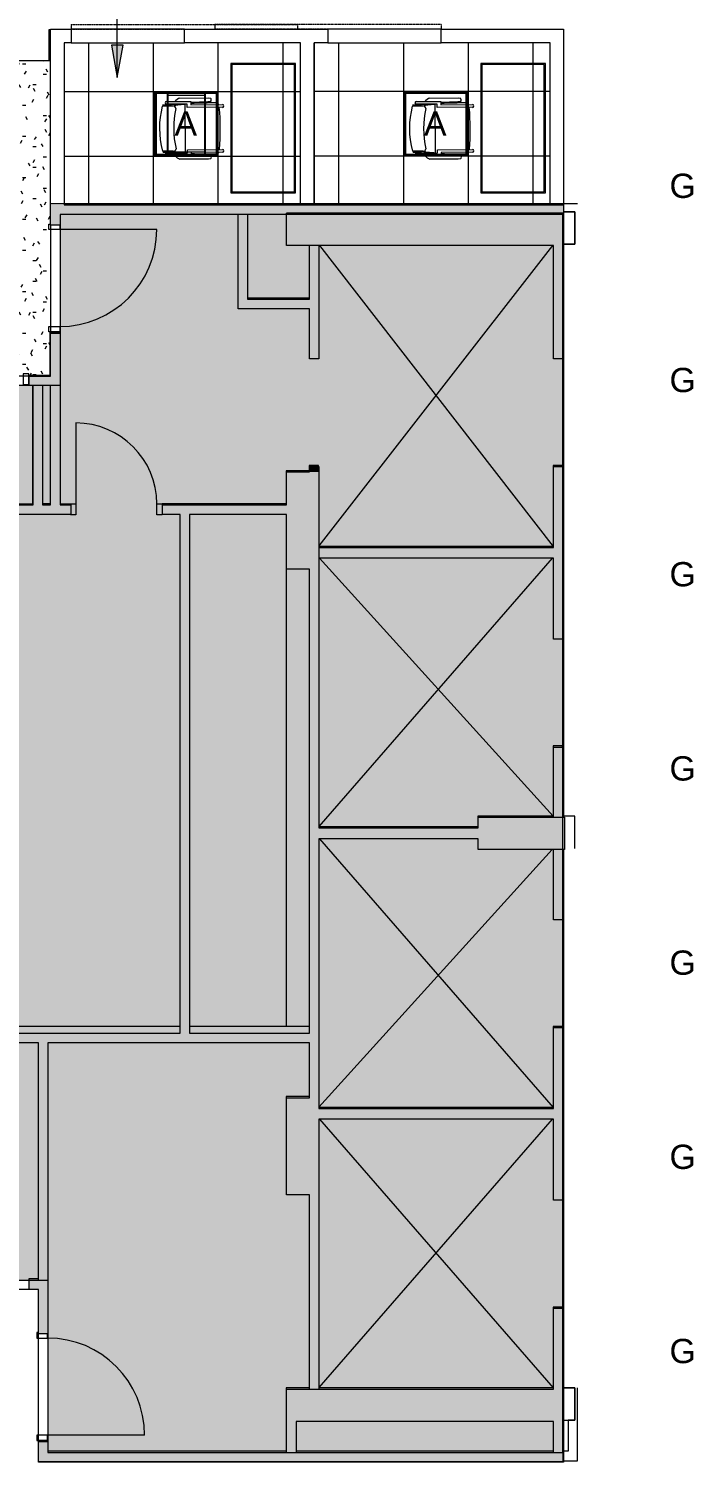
# Model space of a CAD drawing. Header units: inches. Extents: x -1206 to 1060, y -822 to 854.
# Drawn here: x -781 to -535, y -192 to 339 of the extents above; entities that cross this region are included whole.
import ezdxf

# ---------------------------------------------------------------- set-up
doc = ezdxf.new("R2010")
doc.units = ezdxf.units.IN
doc.header["$MEASUREMENT"] = 0
doc.linetypes.add('X1$0$Dash 1_16_', pattern=[0.125, 0.0625, -0.0625])
for name, color, linetype, lineweight in [('X1$0$18_0109_REV_dwg _7_', 8, 'Continuous', 9), ('X1$0$A-CLNG', 13, 'Continuous', 13), ('X1$0$A-CLNG-PATT', 13, 'Continuous', 13), ('X1$0$A-DETL', 90, 'Continuous', 9), ('X1$0$A-DETL-GENF', 92, 'Continuous', 9), ('X1$0$A-DOOR', 31, 'Continuous', 13), ('X1$0$A-WALL', 113, 'Continuous', 13), ('X1$0$A-WALL-PATT', 111, 'Continuous', 13), ('X1$0$ArchiCAD Doors_Pen_No__4', 7, 'Continuous', 9), ('X1$0$BB Core_Pen_No__100', 250, 'Continuous', 20), ('X1$0$BB Shell_Pen_No__100', 250, 'Continuous', 20), ('X1$0$E-LITE-EQPM', 33, 'Continuous', 9), ('X1$0$E-LITE-EQPM-IDEN', 33, 'Continuous', 9), ('X1$0$G-ANNO-DIMS', 111, 'Continuous', 9), ('X1$0$I-FURN', 30, 'Continuous', 9), ('X1$0$I-WALL', 2, 'Continuous', 13)]:
    doc.layers.add(name, color=color, linetype=linetype, lineweight=lineweight)
doc.styles.add('X1$0$Arial', font='arial.ttf', dxfattribs={"height": 9})

# ---------------------------------------------------------------- blocks, each defined once
blk = doc.blocks.new('X1$0$Table-Multi_Use-Teknion-PRBF-R2014 - TABLE 4_-5473239-FIRST FLOOR RCP')
at = {"layer": 'X1$0$I-FURN'}
for p, q in [((24, 12), (-24, 12)), ((-24, 12), (-24, -12)), ((-23.6, 11.6), (-23.6, -11.6)), ((23.6, 11.6), (-23.6, 11.6)), ((23.6, -11.6), (23.6, 11.6)), ((24, -12), (24, 12)), ((-24, -12), (24, -12)), ((-23.6, -11.6), (23.6, -11.6))]:
    blk.add_line(p, q, dxfattribs=at)
blk = doc.blocks.new('X1$0$F-Haworth_Chair_X99-Seminar - X99 Seminar Chair with Glides-5034159-FIRST FLOOR RCP')
at = {"layer": 'X1$0$I-FURN'}
for p, q in [((-8.82, -0.89), (-8.82, 10.78)), ((-7.83, 10.78), (-7.83, -2.27)), ((7.83, -2.27), (7.83, 10.78)), ((8.82, 10.78), (8.82, -0.89)), ((-11.32, 5.48), (-11.3, 6.32)), ((-11.32, -5.06), (-11.32, 5.48)), ((-9.92, 6.36), (-9.92, 5.36)), ((-9.92, 5.36), (-9.71, -0.89)), ((9.71, -0.89), (9.92, 5.36)), ((9.92, 5.36), (9.92, 6.36)), ((11.3, 6.32), (11.32, 5.48)), ((11.32, 5.48), (11.32, -5.06)), ((-10.07, -0.89), (-8.82, -0.89)), ((-10.07, -2.27), (-10.07, -0.89)), ((-10.04, -2.27), (-10.07, -2.27)), ((-10.04, -10.02), (-10.04, -2.27)), ((-9.04, -2.27), (-9.04, -10.02)), ((-7.83, -2.27), (-9.04, -2.27)), ((-9.04, -3.12), (9.04, -3.12)), ((-8.68, -6.87), (-9.04, -3.43)), ((9.04, -2.27), (7.83, -2.27)), ((9.04, -3.43), (8.68, -6.87)), ((8.82, -0.89), (10.07, -0.89)), ((9.04, -10.02), (9.04, -2.27)), ((10.04, -2.27), (10.04, -10.02)), ((10.07, -2.27), (10.04, -2.27)), ((10.07, -0.89), (10.07, -2.27)), ((-9.04, -5.99), (-8.75, -6.22)), ((-8.61, -6.81), (-8.23, -6.95)), ((-8.42, -7.57), (-8.34, -11.37)), ((-8.34, -11.52), (-8.42, -7.57)), ((8.23, -6.95), (8.61, -6.81)), ((8.34, -11.37), (8.42, -7.57)), ((8.42, -7.57), (8.34, -11.52)), ((8.75, -6.22), (9.04, -5.99))]:
    blk.add_line(p, q, dxfattribs=at)
for centre, radius, start, end in [((-8.32, 10.78), 0.495, 0, 180), ((8.32, 10.78), 0.495, 0, 180), ((-10.58, 5.68), 0.956, 45.8901, 138.1099), ((-8.21, 8.28), 1.31, 117.6473, 159.9567), ((144.06, 7.32), 153.52, 179.4749, 183.0681), ((0, -75.01), 84.96, 84.7119, 95.2881), ((8.21, 8.28), 1.31, 20.0433, 62.3527), ((-144.06, 7.32), 153.52, 356.9319, 0.5251), ((10.58, 5.68), 0.956, 41.8901, 134.1099), ((-7.87, -3.92), 3.63, 198.1789, 233.1331), ((144.06, 7.32), 153.52, 184.0894, 184.5213), ((-8.24, -4.59), 0.763, 194.2338, 212.3684), ((8.24, -4.59), 0.763, 327.6316, 345.7662), ((-144.06, 7.32), 153.52, 355.4787, 355.9106), ((7.87, -3.92), 3.63, 306.8669, 341.8211), ((-9.54, -10.02), 0.498, 180, 0), ((-4.71, 1.15), 9.61, 243.1231, 243.9964), ((-5.2, -7.86), 3.74, 170.0936, 184.0143), ((-36.06, -10.03), 27.2, 357.4882, 4.0143), ((-8.28, -7.33), 0.613, 122.5427, 170.0936), ((-7.37, -7.55), 1.05, 95.9554, 181.1786), ((-7.37, -7.55), 1.05, 145.2002, 181.1786), ((0, 26.49), 33.83, 257.2285, 282.7715), ((7.37, -7.55), 1.05, 358.8214, 84.0446), ((7.37, -7.55), 1.05, 358.8214, 34.7998), ((8.28, -7.33), 0.613, 9.9064, 57.4573), ((36.06, -10.03), 27.2, 175.9857, 182.5118), ((5.2, -7.86), 3.74, 355.9857, 9.9064), ((4.71, 1.15), 9.61, 296.0036, 296.8769), ((9.54, -10.02), 0.498, 180, 0), ((0, 20.73), 33.17, 254.4478, 255.4234), ((0, 20.29), 32.89, 255.304, 284.6925), ((0, 20.73), 33.17, 284.5766, 285.5522)]:
    blk.add_arc(centre, radius, start, end, dxfattribs=at)
blk = doc.blocks.new('X1$0$18_0109_REV_dwg _7_-5631515-FIRST FLOOR RCP')
at = {"layer": 'X1$0$ArchiCAD Doors_Pen_No__4', "color": 253}
for p, q in [((-7139.56, 3189.57), (-7139.69, 3189.57)), ((-7100.19, 3187.57), (-7136.19, 3187.57)), ((-7136.19, 3149.57), (-7139.69, 3149.57)), ((-7147.69, 3130.07), (-7147.69, 3133.57)), ((-7130.19, 3115.82), (-7130.19, 3085.82)), ((-7098.19, 3085.82), (-7098.19, 3082.32)), ((-7144.06, 2778.57), (-7144.69, 2778.57)), ((-7144.06, 2778.57), (-7144.19, 2778.57)), ((-7104.69, 2740.57), (-7140.69, 2740.57))]:
    blk.add_line(p, q, dxfattribs=at)
at = {"layer": 'X1$0$ArchiCAD Doors_Pen_No__4', "color": 253, "flags": 128}
for points in [[(-7136.19, 3189.16), (-7136.19, 3187.57), (-7140.19, 3187.57), (-7140.19, 3189.57), (-7139.56, 3189.57)], [(-7132.19, 3085.82), (-7130.19, 3085.82), (-7130.19, 3081.82), (-7132.19, 3081.82), (-7132.19, 3081.92)], [(-7144.69, 2778.57), (-7144.69, 2776.57), (-7140.69, 2776.57), (-7140.69, 2778.16)], [(-7140.69, 2738.57), (-7140.69, 2740.57), (-7144.69, 2740.57), (-7144.69, 2738.57), (-7140.69, 2738.57), (-7144.19, 2738.57)]]:
    blk.add_lwpolyline(points, dxfattribs=at)
for points in [[(-7140.19, 3149.57), (-7140.19, 3151.57), (-7136.19, 3151.57), (-7136.19, 3149.57)], [(-7147.69, 3134.07), (-7149.69, 3134.07), (-7149.69, 3130.07), (-7147.69, 3130.07)], [(-7132.19, 3085.41), (-7132.19, 3085.82)], [(-7098.19, 3081.82), (-7100.19, 3081.82), (-7100.19, 3085.82), (-7098.19, 3085.82)]]:
    blk.add_lwpolyline(points, close=True, dxfattribs=at)
at = {"layer": 'X1$0$ArchiCAD Doors_Pen_No__4', "color": 253}
for centre, radius, start, end in [((-7136.19, 3187.57), 36, 270, 0), ((-7130.19, 3085.82), 30, 0, 90), ((-7140.69, 2740.57), 36, 0, 90)]:
    blk.add_arc(centre, radius, start, end, dxfattribs=at)
at = {"layer": 'X1$0$BB Core_Pen_No__100', "color": 9}
for p, q in [((-6953.51, 3181.66), (-7040.06, 3070.23)), ((-7039.87, 3181.66), (-6953.19, 3070.07)), ((-7052.19, 3066.07), (-7052.19, 2892.07)), ((-6953.54, 3065.66), (-7040.06, 2966.22)), ((-7039.82, 3065.66), (-6953.19, 2970.07)), ((-7039.84, 2961.66), (-6953.19, 2862.07)), ((-6953.56, 2957.66), (-7040.06, 2862.21)), ((-6953.54, 2857.66), (-7040.06, 2758.22)), ((-7039.84, 2857.66), (-6953.19, 2758.07))]:
    blk.add_line(p, q, dxfattribs=at)
at = {"layer": 'X1$0$BB Shell_Pen_No__100', "color": 9}
for p, q in [((-7043.69, 3181.66), (-7043.69, 3162.07)), ((-7043.69, 3162.07), (-7066.56, 3162.07)), ((-6953.06, 3070.07), (-7040.06, 3070.07)), ((-6981.19, 2966.07), (-7040.06, 2966.07)), ((-6981.19, 2965.66), (-6981.19, 2966.07)), ((-7144.19, 2886.07), (-7144.19, 2798.48)), ((-7043.56, 2866.07), (-7052.19, 2866.07)), ((-6953.06, 2862.07), (-7040.06, 2862.07)), ((-6953.06, 2734.57), (-7048.56, 2734.57))]:
    blk.add_line(p, q, dxfattribs=at)
at = {"layer": 'X1$0$BB Shell_Pen_No__100', "color": 9, "flags": 128}
for points in [[(-6944.19, 3197.07), (-7052.19, 3197.07), (-7139.69, 3197.07), (-7139.69, 3189.57), (-7139.56, 3189.57)], [(-7070.19, 3193.17), (-7070.19, 3158.57), (-7070.06, 3158.57)], [(-7052.19, 3193.16), (-7052.19, 3182.07), (-7052.06, 3182.07)], [(-6953.19, 3181.66), (-6953.19, 3140.07), (-6953.06, 3140.07)], [(-7043.69, 3158.16), (-7043.69, 3140.07), (-7043.56, 3140.07)], [(-7147.56, 3130.07), (-7147.69, 3130.07), (-7147.69, 3133.57), (-7139.69, 3133.57), (-7139.69, 3149.57), (-7136.19, 3149.57), (-7136.19, 3149.16)], [(-7195.56, 3085.82), (-7146.19, 3085.82), (-7146.19, 3129.66)], [(-7139.69, 3129.66), (-7139.69, 3085.82), (-7142.56, 3085.82)], [(-7040.19, 3099.66), (-7040.19, 3100.07), (-7043.69, 3100.07), (-7043.69, 3098.07), (-7043.56, 3098.07)], [(-6949.69, 3099.66), (-6949.69, 3100.07), (-6953.19, 3100.07), (-6953.19, 3070.07), (-6953.06, 3070.07)], [(-7043.56, 3098.07), (-7052.19, 3098.07), (-7052.19, 3085.82), (-7098.19, 3085.82), (-7098.19, 3082.32), (-7098.06, 3082.32)], [(-7136.06, 3085.82), (-7132.19, 3085.82), (-7132.19, 3085.41)], [(-7091.69, 3081.91), (-7091.69, 2892.07), (-7259.06, 2892.07)], [(-7052.19, 3081.91), (-7052.19, 3062.07), (-7052.06, 3062.07)], [(-7043.69, 3061.66), (-7043.69, 2892.07), (-7088.06, 2892.07)], [(-6953.19, 3065.66), (-6953.19, 3036.07), (-6953.06, 3036.07)], [(-6949.69, 2995.66), (-6949.69, 2996.07), (-6953.19, 2996.07), (-6953.19, 2970.07), (-6953.06, 2970.07)], [(-6953.06, 2970.07), (-6981.19, 2970.07), (-6981.19, 2965.66)], [(-6945.19, 2958.07), (-6945.19, 2970.07), (-6949.56, 2970.07)], [(-6981.19, 2961.66), (-6981.19, 2958.07), (-6981.06, 2958.07)], [(-6953.19, 2957.66), (-6953.19, 2932.07), (-6953.06, 2932.07)], [(-6949.69, 2891.66), (-6949.69, 2892.07), (-6953.19, 2892.07), (-6953.19, 2862.07), (-6953.06, 2862.07)], [(-7043.69, 2886.07), (-7043.69, 2866.07), (-7043.56, 2866.07)], [(-7052.19, 2866.07), (-7052.19, 2830.07), (-7052.06, 2830.07)], [(-6953.19, 2857.66), (-6953.19, 2828.07), (-6953.06, 2828.07)], [(-7043.69, 2829.66), (-7043.69, 2758.07), (-7052.19, 2758.07), (-7052.19, 2746.07), (-7052.06, 2746.07)], [(-7144.06, 2798.48), (-7147.69, 2798.48), (-7147.69, 2794.98), (-7147.56, 2794.98)], [(-7144.19, 2794.57), (-7144.19, 2778.57), (-7144.06, 2778.57)], [(-6949.69, 2787.66), (-6949.69, 2788.07), (-6953.19, 2788.07), (-6953.19, 2758.07), (-7040.06, 2758.07)], [(-6949.56, 2746.07), (-6945.19, 2746.07), (-6945.19, 2758.07), (-6945.19, 2746.07)], [(-6949.56, 2731.07), (-6944.19, 2731.07), (-6944.19, 2746.07), (-6944.19, 2758.07)], [(-7052.06, 2746.07), (-7052.19, 2746.07), (-7052.19, 2734.57), (-7140.56, 2734.57)], [(-6945.19, 2746.07), (-6947.69, 2746.07), (-6947.69, 2734.57), (-6949.56, 2734.57)], [(-7140.69, 2738.16), (-7140.69, 2738.57), (-7144.19, 2738.57), (-7144.19, 2731.07), (-7144.06, 2731.07)]]:
    blk.add_lwpolyline(points, dxfattribs=at)
for points in [[(-6949.37, 3194.07), (-6947.69, 3194.07), (-6945.19, 3194.07), (-6945.19, 3182.07), (-6945.19, 3194.07)], [(-6949.56, 3182.07), (-6945.19, 3182.07)], [(-6949.56, 2758.07), (-6945.19, 2758.07)]]:
    blk.add_lwpolyline(points, close=True, dxfattribs=at)
blk = doc.blocks.new('X1$0$Barn Door - Glass Door - Int-GL1-GLSS-36_ x 84_ D6-5625844-FIRST FLOOR RCP')
at = {"layer": 'X1$0$A-DETL-GENF'}
for p, q in [((17.91, 11.5), (17.91, 12)), ((17.91, 12), (23.91, 12)), ((17.91, 11.5), (23.91, 11.5)), ((24.62, 11.75), (23.91, 12.46)), ((23.91, 12.46), (23.91, 12)), ((24.62, 11.75), (23.91, 11.04)), ((23.91, 11.04), (23.91, 11.5))]:
    blk.add_line(p, q, dxfattribs=at)
at = {"layer": 'X1$0$A-DOOR', "linetype": 'X1$0$Dash 1_16_', "lineweight": 9}
for p, q in [((-21, 4.25), (63, 4.25)), ((-21, 4.25), (-21, 2.5)), ((-21, 2.5), (63, 2.5)), ((63, 4.25), (63, 2.5))]:
    blk.add_line(p, q, dxfattribs=at)
blk = doc.blocks.new('X1$0$Barn Door - Glass Door - Int-GL1-GLSS-36_ x 84_ D6-5625885-FIRST FLOOR RCP')
at = {"layer": 'X1$0$A-DETL-GENF'}
for p, q in [((17.91, -11.5), (17.91, -12)), ((17.91, -11.5), (23.91, -11.5)), ((17.91, -12), (23.91, -12)), ((24.62, -11.75), (23.91, -11.04)), ((23.91, -11.04), (23.91, -11.5)), ((24.62, -11.75), (23.91, -12.46)), ((23.91, -12.46), (23.91, -12))]:
    blk.add_line(p, q, dxfattribs=at)
at = {"layer": 'X1$0$A-DOOR', "linetype": 'X1$0$Dash 1_16_', "lineweight": 9}
for p, q in [((-21, -2.5), (63, -2.5)), ((-21, -4.25), (-21, -2.5)), ((-21, -4.25), (63, -4.25)), ((63, -4.25), (63, -2.5))]:
    blk.add_line(p, q, dxfattribs=at)
blk = doc.blocks.new('X1$0$L-Recessed-Axis-Duo - 2 x 2-V14-FIRST FLOOR RCP')
at = {"layer": 'X1$0$E-LITE-EQPM'}
for p, q in [((-11.7, 11.7), (-11.7, -11.7)), ((11.7, 11.7), (-11.7, 11.7)), ((-11.37, 11.26), (-11.37, 11.27)), ((-11.37, 11.14), (-11.37, 11.26)), ((11.38, 11.14), (-11.37, 11.14)), ((-11.32, 11.32), (-11.32, -11.32)), ((11.32, 11.32), (-11.32, 11.32)), ((11.32, -11.32), (11.32, 11.32)), ((11.38, 11.27), (11.38, 11.26)), ((11.38, 11.26), (11.38, 11.14)), ((11.7, -11.7), (11.7, 11.7)), ((11.32, 7.03), (-11.32, 7.03)), ((11.32, 7.02), (-11.32, 7.02)), ((-11.32, 6.85), (11.32, 6.85)), ((-10.57, 6.86), (-10.57, -6.86)), ((10.57, -6.86), (10.57, 6.86)), ((11.32, -6.85), (-11.32, -6.85)), ((11.32, -7.02), (-11.32, -7.02)), ((11.32, -7.03), (-11.32, -7.03)), ((-11.7, -11.7), (11.7, -11.7)), ((-11.37, -11.26), (-11.37, -11.14)), ((11.38, -11.14), (-11.37, -11.14)), ((-11.37, -11.27), (-11.37, -11.26)), ((-11.32, -11.32), (11.32, -11.32)), ((11.38, -11.14), (11.38, -11.26)), ((11.38, -11.26), (11.38, -11.27))]:
    blk.add_line(p, q, dxfattribs=at)
for points, knots in [([(-11.64, 11.64), (-11.65, 11.65), (-11.65, 11.65), (-11.66, 11.66), (-11.67, 11.67), (-11.68, 11.68), (-11.68, 11.68), (-11.69, 11.69), (-11.69, 11.69), (-11.7, 11.7), (-11.7, 11.7), (-11.7, 11.7), (-11.7, 11.7)], [-1, -1, -1, -1, -0.833333, -0.75, -0.666667, -0.583333, -0.5, -0.416667, -0.333333, -0.25, -0.166667, 0, 0, 0, 0]), ([(11.7, 11.7), (11.7, 11.7), (11.7, 11.7), (11.7, 11.7), (11.69, 11.69), (11.69, 11.69), (11.68, 11.68), (11.68, 11.68), (11.67, 11.67), (11.66, 11.66), (11.65, 11.65), (11.65, 11.65), (11.64, 11.64)], [0, 0, 0, 0, 0.166667, 0.25, 0.333333, 0.416667, 0.5, 0.583333, 0.666667, 0.75, 0.833333, 1, 1, 1, 1]), ([(-11.7, -11.7), (-11.7, -11.7), (-11.7, -11.7), (-11.7, -11.7), (-11.69, -11.69), (-11.69, -11.69), (-11.68, -11.68), (-11.68, -11.68), (-11.67, -11.67), (-11.66, -11.66), (-11.65, -11.65), (-11.65, -11.65), (-11.64, -11.64)], [0, 0, 0, 0, 0.166667, 0.25, 0.333333, 0.416667, 0.5, 0.583333, 0.666667, 0.75, 0.833333, 1, 1, 1, 1]), ([(11.7, -11.7), (11.7, -11.7), (11.7, -11.7), (11.7, -11.7), (11.69, -11.69), (11.69, -11.69), (11.68, -11.68), (11.68, -11.68), (11.67, -11.67), (11.66, -11.66), (11.65, -11.65), (11.65, -11.65), (11.64, -11.64)], [0, 0, 0, 0, 0.166667, 0.25, 0.333333, 0.416667, 0.5, 0.583333, 0.666667, 0.75, 0.833333, 1, 1, 1, 1])]:
    blk.add_open_spline(points, degree=3, knots=knots, dxfattribs=at)
blk = doc.blocks.new('X1$0$L-Recessed-Axis-Duo - 2 x 2-V29-FIRST FLOOR RCP')
at = {"layer": 'X1$0$E-LITE-EQPM'}
for p, q in [((-11.7, 11.7), (-11.7, -11.7)), ((11.7, 11.7), (-11.7, 11.7)), ((-11.37, 11.26), (-11.37, 11.27)), ((-11.37, 11.14), (-11.37, 11.26)), ((11.38, 11.14), (-11.37, 11.14)), ((-11.32, 11.32), (-11.32, -11.32)), ((11.32, 11.32), (-11.32, 11.32)), ((11.32, -11.32), (11.32, 11.32)), ((11.38, 11.27), (11.38, 11.26)), ((11.38, 11.26), (11.38, 11.14)), ((11.7, -11.7), (11.7, 11.7)), ((-11.7, -11.7), (11.7, -11.7)), ((-11.37, -11.26), (-11.37, -11.14)), ((11.38, -11.14), (-11.37, -11.14)), ((-11.37, -11.27), (-11.37, -11.26)), ((-11.32, -11.32), (11.32, -11.32)), ((11.38, -11.14), (11.38, -11.26)), ((11.38, -11.26), (11.38, -11.27))]:
    blk.add_line(p, q, dxfattribs=at)
for points in [[(-11.64, 11.64), (-11.65, 11.65), (-11.65, 11.65), (-11.66, 11.66)], [(11.66, 11.66), (11.65, 11.65), (11.65, 11.65), (11.64, 11.64)], [(-11.66, -11.66), (-11.65, -11.65), (-11.65, -11.65), (-11.64, -11.64)], [(11.66, -11.66), (11.65, -11.65), (11.65, -11.65), (11.64, -11.64)]]:
    blk.add_open_spline(points, degree=3, dxfattribs=at)
blk = doc.blocks.new('X1')
at = {"layer": 'X1$0$A-CLNG-PATT'}
h = blk.add_hatch(dxfattribs=at)
h.set_pattern_fill('FP1_34', color=256, style=0, pattern_type=2)
h.set_pattern_definition([(0, (-710.76, 292.13), (0, -24), []), (270, (-710.76, 292.13), (-24, -1e-15), [])])
h.paths.add_polyline_path([(-699.93, 274.06), (-680.24, 274.06), (-680.24, 334.2), (-767.93, 334.2), (-767.93, 274.06), (-703.43, 274.06)], flags=0)
h.paths.add_polyline_path([(-732.59, 292.43), (-734.34, 292.43), (-734.34, 315.83), (-710.93, 315.83), (-710.93, 292.43), (-727.27, 292.43)], flags=0)
h = blk.add_hatch(dxfattribs=at)
h.set_pattern_fill('FP1_36', color=256, style=0, pattern_type=2)
h.set_pattern_definition([(0, (-618.022, 292.27), (0, -24), []), (270, (-618.022, 292.27), (-24, -1e-15), [])])
h.paths.add_polyline_path([(-587.51, 274.2), (-587.51, 274.2), (-587.74, 274.2), (-587.74, 334.2), (-675.2, 334.2), (-675.2, 274.2), (-587.74, 274.2)], flags=0)
h = blk.add_hatch(dxfattribs=at)
h.set_pattern_fill('FP1_37', color=256, style=0, pattern_type=2)
h.set_pattern_definition([(0, (0, 0), (15.36, 3.84), [1.267, -10.253, 1.267, -10.253, -61.44]), (0, (0, 0), (15.36, 3.84), [-23.04, 1.267, -21.773, 1.267, -10.253, -26.88]), (0, (0, 0), (15.36, 3.84), [-57.6, 1.267, -6.413, 1.267, -17.933]), (120, (5.76, 1.92), (-11.005538, 11.38215), [1.267, -10.253, 1.267, -10.253, -61.44]), (120, (5.76, 1.92), (-11.005538, 11.38215), [-23.04, 1.267, -21.773, 1.267, -10.253, -26.88]), (120, (5.76, 1.92), (-11.005538, 11.38215), [-57.6, 1.267, -6.413, 1.267, -17.933]), (240, (7.68, 9.6), (-4.354462, -15.22215), [1.267, -10.253, 1.267, -10.253, -61.44]), (240, (7.68, 9.6), (-4.354462, -15.22215), [-23.04, 1.267, -21.773, 1.267, -10.253, -26.88]), (240, (7.68, 9.6), (-4.354462, -15.22215), [-57.6, 1.267, -6.413, 1.267, -17.933])])
h.paths.add_polyline_path([(-892.43, 195.81), (-832.43, 195.81), (-832.43, 210.56), (-772.93, 210.56), (-772.93, 327.56), (-833.93, 327.53), (-833.93, 270.56), (-963.93, 270.56), (-963.93, 210.56), (-892.43, 210.56), (-892.43, 207.06)], flags=0)
h.paths.add_polyline_path([(-935.78, 223.28), (-928.85, 233.6), (-926.55, 231.3), (-932.01, 226.56)], flags=0)
at = {"layer": 'X1$0$A-DETL-GENF'}
h = blk.add_hatch(color=254, dxfattribs=at)
h.paths.add_polyline_path([(-589.17, -188.44), (-586.43, -188.44), (-586.43, -176.94), (-681.93, -176.94), (-681.93, -188.44), (-604.83, -188.44)], flags=0)
h.paths.add_polyline_path([(-685.43, -188.44), (-685.43, -164.94), (-676.93, -164.94), (-676.93, -92.94), (-685.43, -92.94), (-685.43, -56.94), (-676.93, -56.94), (-676.93, -36.53), (-773.93, -36.53), (-773.93, -188.44), (-690, -188.44)], flags=0)
h.paths.add_polyline_path([(-1030.69, -188.44), (-970.93, -188.44), (-970.93, -96.44), (-967.43, -96.44), (-967.43, -112.94), (-895.93, -112.94), (-895.93, -70.53), (-892.43, -70.53), (-892.43, -124.53), (-829.43, -124.53), (-829.43, -36.53), (-895.93, -36.53), (-895.93, 25.56), (-963.93, 25.56), (-963.93, -34.44), (-971.93, -34.44), (-971.93, 25.56), (-1067.93, 25.56), (-1067.93, -92.94), (-990.93, -92.94), (-990.93, -96.44), (-1138.93, -96.44), (-1138.93, -92.94), (-1071.43, -92.94), (-1071.43, 175.06), (-1157.93, 175.06), (-1157.93, -188.44), (-1073.28, -188.44)], flags=0)
h.paths.add_polyline_path([(-673.43, -164.94), (-586.43, -164.94), (-586.43, -134.94), (-582.93, -134.94), (-582.93, -94.94), (-586.43, -94.94), (-586.43, -64.94), (-673.43, -64.94), (-673.43, -147.46)], flags=0)
h.paths.add_polyline_path([(-777.43, -124.53), (-777.43, -124.53), (-777.43, -36.53), (-825.93, -36.53), (-825.93, -124.53), (-780.93, -124.53)], flags=0)
h.paths.add_polyline_path([(-967.43, -124.53), (-895.93, -124.53), (-895.93, -116.44), (-967.43, -116.44)], flags=0)
h.paths.add_polyline_path([(-673.43, -60.94), (-586.43, -60.94), (-586.43, -30.94), (-582.93, -30.94), (-582.93, 9.06), (-586.43, 9.06), (-586.43, 35.06), (-614.43, 35.06), (-614.43, 39.06), (-673.43, 39.06), (-673.43, -60.27)], flags=0)
h.paths.add_polyline_path([(-690, -33.03), (-676.93, -33.03), (-676.93, 139.06), (-685.43, 139.06), (-685.43, 159.31), (-721.43, 159.31), (-721.43, -33.03)], flags=0)
h.paths.add_polyline_path([(-789.81, -33.03), (-724.93, -33.03), (-724.93, 159.31), (-731.43, 159.31), (-731.43, 162.81), (-685.43, 162.81), (-685.43, 175.06), (-676.93, 175.06), (-676.93, 177.06), (-673.43, 177.06), (-673.43, 147.06), (-586.43, 147.06), (-586.43, 177.06), (-582.93, 177.06), (-582.93, 217.06), (-586.43, 217.06), (-586.43, 259.06), (-673.43, 259.06), (-673.43, 217.06), (-676.93, 217.06), (-676.93, 235.56), (-703.43, 235.56), (-703.43, 270.56), (-769.43, 270.56), (-769.43, 162.81), (-765.43, 162.81), (-765.43, 159.31), (-892.43, 159.31), (-892.43, -33.03), (-809.16, -33.03)], flags=0)
h.paths.add_polyline_path([(-971.93, 29.06), (-895.93, 29.06), (-895.93, 44.06), (-1067.93, 44.06), (-1067.93, 29.06), (-1030.69, 29.06)], flags=0)
h.paths.add_polyline_path([(-614.43, 43.06), (-614.43, 47.06), (-586.43, 47.06), (-586.43, 73.06), (-582.93, 73.06), (-582.93, 113.06), (-586.43, 113.06), (-586.43, 143.06), (-673.43, 143.06), (-673.43, 43.06), (-646.43, 43.06)], flags=0)
h.paths.add_polyline_path([(-963.93, 47.56), (-895.93, 47.56), (-895.93, 206.7), (-963.93, 206.7), (-963.93, 147.06), (-931.93, 147.06), (-931.93, 143.56), (-990.93, 143.56), (-990.93, 175.06), (-1067.93, 175.06), (-1067.93, 47.56), (-971.93, 47.56), (-971.93, 107.56), (-963.93, 107.56)], flags=0)
h.paths.add_polyline_path([(-967.43, 147.06), (-967.43, 175.06), (-987.43, 175.06), (-987.43, 147.06), (-968.06, 147.06)], flags=0)
h.paths.add_polyline_path([(-884.57, 162.81), (-832.43, 162.81), (-832.43, 192.31), (-892.43, 192.31), (-892.43, 162.81)], flags=0)
h.paths.add_polyline_path([(-773.93, 162.81), (-772.93, 162.81), (-772.93, 207.06), (-775.93, 207.06), (-775.93, 162.81)], flags=0)
h.paths.add_polyline_path([(-779.43, 162.81), (-779.43, 207.06), (-828.93, 207.06), (-828.93, 162.81), (-780.87, 162.81)], flags=0)
h.paths.add_polyline_path([(-1157.93, 178.56), (-967.43, 178.56), (-967.43, 270.56), (-1009.43, 270.56), (-1009.43, 274.06), (-967.43, 274.06), (-967.43, 274.2), (-837.43, 274.2), (-837.43, 324.03), (-1053.43, 324.03), (-1053.43, 270.56), (-1157.93, 270.56), (-1157.93, 257.41)], flags=0)
h.paths.add_polyline_path([(-1053.43, 222.56), (-1108.43, 222.56), (-1108.43, 226.56), (-1020.43, 226.56), (-1020.43, 222.56), (-1030.69, 222.56)], flags=0)
h.paths.add_polyline_path([(-699.93, 239.06), (-676.93, 239.06), (-676.93, 259.06), (-685.43, 259.06), (-685.43, 270.56), (-699.93, 270.56), (-699.93, 257.41)], flags=0)
at = {"layer": 'X1$0$A-WALL-PATT', "lineweight": 9}
for points in [[(-772.93, 266.56), (-769.43, 266.56), (-769.43, 274.06), (-772.93, 274.06), (-772.93, 267.84)], [(-710.93, 270.56), (-685.43, 270.56), (-685.43, 271.06), (-582.93, 271.06), (-583.08, 270.56), (-582.74, 270.56), (-582.74, 274.06), (-769.43, 274.06), (-769.43, 270.56), (-732.59, 270.56)], [(-703.43, 235.56), (-699.93, 235.56), (-699.93, 270.56), (-703.43, 270.56), (-703.43, 257.41)], [(-582.93, 259.06), (-582.93, 270.56), (-583.08, 270.56), (-582.93, 271.06), (-685.43, 271.06), (-685.43, 259.06), (-586.43, 259.06)], [(-673.43, 217.06), (-673.43, 259.06), (-676.93, 259.06), (-676.93, 217.06)], [(-586.43, 217.06), (-582.93, 217.06), (-582.93, 259.06), (-586.43, 259.06), (-586.43, 257.41)], [(-676.93, 235.56), (-676.93, 239.06), (-699.93, 239.06), (-699.93, 235.56), (-685.43, 235.56)], [(-769.43, 162.81), (-769.43, 226.56), (-772.93, 226.56), (-772.93, 162.81)], [(-779.43, 207.06), (-772.93, 207.06), (-772.93, 210.56), (-780.93, 210.56), (-780.93, 207.06)], [(-779.43, 162.81), (-775.93, 162.81), (-775.93, 207.06), (-779.43, 207.06), (-779.43, 170.84)], [(-673.43, 175.06), (-673.43, 177.06), (-676.93, 177.06), (-676.93, 175.06)], [(-582.93, 147.06), (-582.93, 177.06), (-586.43, 177.06), (-586.43, 147.06)], [(-676.93, 139.06), (-673.43, 139.06), (-673.43, 175.06), (-685.43, 175.06), (-685.43, 139.06)], [(-833.93, 159.31), (-765.43, 159.31), (-765.43, 162.81), (-892.43, 162.81), (-892.43, 159.31), (-860.35, 159.31)], [(-731.43, 159.31), (-685.43, 159.31), (-685.43, 162.81), (-731.43, 162.81)], [(-724.93, -33.03), (-721.43, -33.03), (-721.43, 159.31), (-724.93, 159.31), (-724.93, 45.62)], [(-586.43, 143.06), (-582.93, 143.06), (-582.93, 147.06), (-673.43, 147.06), (-673.43, 143.06), (-604.83, 143.06)], [(-673.43, -56.94), (-673.43, 139.06), (-676.93, 139.06), (-676.93, -56.94)], [(-582.93, 113.06), (-582.93, 143.06), (-586.43, 143.06), (-586.43, 113.06)], [(-582.93, 47.06), (-582.93, 73.06), (-586.43, 73.06), (-586.43, 47.06)], [(-673.43, 39.06), (-614.43, 39.06), (-614.43, 43.06), (-673.43, 43.06)], [(-582.43, 35.06), (-582.43, 47.06), (-614.43, 47.06), (-614.43, 35.06), (-582.74, 35.06)], [(-582.93, 9.06), (-582.93, 35.06), (-586.43, 35.06), (-586.43, 9.06)], [(-582.93, -60.94), (-582.93, -30.94), (-586.43, -30.94), (-586.43, -60.94)], [(-685.43, -36.53), (-676.93, -36.53), (-676.93, -33.03), (-895.93, -33.03), (-895.93, -36.53), (-690, -36.53)], [(-773.93, -124.53), (-773.93, -36.53), (-777.43, -36.53), (-777.43, -124.53)], [(-673.43, -92.94), (-673.43, -56.94), (-685.43, -56.94), (-685.43, -92.94), (-676.93, -92.94)], [(-604.83, -64.94), (-586.43, -64.94), (-586.43, -60.94), (-673.43, -60.94), (-673.43, -64.94)], [(-586.43, -94.94), (-582.93, -94.94), (-582.93, -60.94), (-586.43, -60.94), (-586.43, -64.94)], [(-673.43, -164.94), (-673.43, -92.94), (-676.93, -92.94), (-676.93, -164.94)], [(-773.93, -128.03), (-773.93, -124.53), (-780.93, -124.53), (-780.93, -128.03), (-773.93, -128.03)], [(-773.93, -144.44), (-773.93, -128.03), (-777.43, -128.03), (-777.43, -144.44)], [(-582.93, -191.94), (-582.93, -134.94), (-586.43, -134.94), (-586.43, -191.94)], [(-681.93, -176.94), (-586.43, -176.94), (-586.43, -164.94), (-685.43, -164.94), (-685.43, -176.94)], [(-685.43, -188.44), (-681.93, -188.44), (-681.93, -176.94), (-685.43, -176.94)], [(-773.93, -191.94), (-773.93, -184.44), (-777.43, -184.44), (-777.43, -191.94), (-775.18, -191.94)], [(-604.83, -191.94), (-586.43, -191.94), (-586.43, -188.44), (-773.93, -188.44), (-773.93, -191.94), (-681.93, -191.94)]]:
    blk.add_hatch(color=7, dxfattribs=at).paths.add_polyline_path(points, flags=0)
at = {"layer": 'X1$0$G-ANNO-DIMS'}
blk.add_hatch(color=256, dxfattribs=at).paths.add_polyline_path([(-748.19, 321.3), (-746.07, 333.3), (-750.31, 333.3)], flags=0)
at = {"layer": 'X1$0$A-CLNG'}
for p, q in [((-773.43, 327.56), (-773.43, 339.14)), ((-773.43, 339.14), (-772.93, 339.14)), ((-675.2, 274.2), (-675.2, 334.2)), ((-833.93, 327.56), (-772.93, 327.56)), ((-710.93, 315.83), (-734.34, 315.83)), ((-734.34, 315.83), (-734.34, 292.43)), ((-710.93, 292.43), (-710.93, 315.83)), ((-734.34, 292.43), (-710.93, 292.43)), ((-680.24, 274.2), (-680.24, 274.06)), ((-587.51, 274.2), (-675.2, 274.2)), ((-582.74, 274.2), (-582.74, 274.06)), ((-772.93, 266.56), (-772.93, 226.56)), ((-582.74, 270.56), (-582.74, 47.06)), ((-780.93, 210.56), (-820.93, 210.56)), ((-582.74, 35.06), (-582.74, -192.11)), ((-780.93, -128.03), (-820.93, -128.03)), ((-777.43, -184.44), (-777.43, -144.44)), ((-777.43, -192.11), (-777.43, -191.94)), ((-582.74, -192.11), (-777.43, -192.11))]:
    blk.add_line(p, q, dxfattribs=at)
at = {"layer": 'X1$0$A-DETL', "lineweight": 13}
for p, q in [((-685.43, 270.56), (-769.43, 270.56)), ((-769.43, 270.56), (-769.43, 207.06)), ((-582.93, 271.06), (-685.43, 271.06)), ((-685.43, 271.06), (-685.43, 270.56)), ((-582.93, 269.03), (-582.93, 271.06)), ((-582.93, 259.06), (-582.93, 269.03)), ((-582.93, -164.94), (-582.93, 259.06)), ((-769.43, 207.06), (-828.93, 207.06)), ((-970.93, -124.53), (-773.93, -124.53)), ((-773.93, -124.53), (-773.93, -128.03)), ((-773.93, -128.03), (-773.93, -188.44)), ((-582.93, -176.94), (-582.93, -164.94)), ((-582.93, -188.44), (-582.93, -176.94)), ((-773.93, -188.44), (-582.93, -188.44))]:
    blk.add_line(p, q, dxfattribs=at)
at = {"layer": 'X1$0$A-WALL', "color": 8, "lineweight": 20}
for p, q in [((-685.43, 271.06), (-582.93, 271.06)), ((-685.43, 259.06), (-685.43, 271.06)), ((-582.93, 271.06), (-582.93, 259.06)), ((-586.43, 259.06), (-685.43, 259.06)), ((-685.43, 162.81), (-685.43, 175.06)), ((-685.43, 175.06), (-676.93, 175.06)), ((-673.43, 175.06), (-673.43, 139.06)), ((-685.43, 139.06), (-685.43, 159.31)), ((-676.93, 139.06), (-685.43, 139.06)), ((-614.43, 43.06), (-614.43, 47.06)), ((-614.43, 47.06), (-582.43, 47.06)), ((-582.43, 47.06), (-582.43, 35.06)), ((-614.43, 35.06), (-614.43, 39.06)), ((-582.43, 35.06), (-614.43, 35.06)), ((-685.43, -92.94), (-685.43, -56.94)), ((-685.43, -56.94), (-676.93, -56.94)), ((-673.43, -56.94), (-673.43, -60.94)), ((-673.43, -64.94), (-673.43, -92.94)), ((-676.93, -92.94), (-685.43, -92.94)), ((-685.43, -176.94), (-685.43, -164.94)), ((-685.43, -164.94), (-586.43, -164.94)), ((-586.43, -176.94), (-681.93, -176.94))]:
    blk.add_line(p, q, dxfattribs=at)
at = {"layer": 'X1$0$G-ANNO-DIMS'}
for p, q in [((-748.19, 321.3), (-748.19, 351.61)), ((-746.07, 333.3), (-750.31, 333.3)), ((-750.31, 333.3), (-748.19, 321.3)), ((-748.19, 321.3), (-746.07, 333.3))]:
    blk.add_line(p, q, dxfattribs=at)
at = {"layer": 'X1$0$I-WALL'}
for p, q in [((-772.93, 339.2), (-765.34, 339.2)), ((-772.93, 274.06), (-772.93, 339.2)), ((-765.34, 339.2), (-765.34, 334.2)), ((-723.34, 334.2), (-723.34, 339.2)), ((-723.34, 339.2), (-670.09, 339.2)), ((-670.09, 339.2), (-670.09, 334.2)), ((-628.09, 334.2), (-628.09, 339.2)), ((-628.09, 339.2), (-582.74, 339.2)), ((-582.74, 339.2), (-582.74, 274.2)), ((-765.34, 334.2), (-767.93, 334.2)), ((-767.93, 334.2), (-767.93, 274.06)), ((-680.24, 334.2), (-723.34, 334.2)), ((-680.24, 274.2), (-680.24, 334.2)), ((-670.09, 334.2), (-675.24, 334.2)), ((-675.24, 334.2), (-675.24, 274.2)), ((-587.74, 334.2), (-628.09, 334.2)), ((-587.74, 274.2), (-587.74, 334.2)), ((-675.24, 274.2), (-680.24, 274.2)), ((-582.74, 274.2), (-587.74, 274.2))]:
    blk.add_line(p, q, dxfattribs=at)
at = {"layer": 'X1$0$I-WALL', "lineweight": 9}
for p, q in [((-723.34, 339.2), (-765.34, 339.2)), ((-628.09, 339.2), (-670.09, 339.2)), ((-765.34, 334.2), (-723.34, 334.2)), ((-670.09, 334.2), (-628.09, 334.2))]:
    blk.add_line(p, q, dxfattribs=at)
at = {"layer": 'X1$0$I-WALL', "color": 8, "lineweight": 20}
for p, q in [((-772.93, 266.56), (-772.93, 274.06)), ((-767.93, 274.06), (-582.74, 274.06)), ((-582.74, 274.06), (-582.74, 270.56)), ((-769.43, 266.56), (-772.93, 266.56)), ((-769.43, 270.56), (-769.43, 266.56)), ((-703.43, 270.56), (-769.43, 270.56)), ((-703.43, 235.56), (-703.43, 270.56)), ((-582.74, 270.56), (-699.93, 270.56)), ((-699.93, 270.56), (-699.93, 239.06)), ((-676.93, 239.06), (-676.93, 259.06)), ((-673.43, 259.06), (-673.43, 217.06)), ((-586.43, 217.06), (-586.43, 259.06)), ((-582.93, 259.06), (-582.93, 217.06)), ((-676.93, 235.56), (-703.43, 235.56)), ((-699.93, 239.06), (-676.93, 239.06)), ((-676.93, 217.06), (-676.93, 235.56)), ((-772.93, 210.56), (-772.93, 226.56)), ((-772.93, 226.56), (-769.43, 226.56)), ((-769.43, 226.56), (-769.43, 162.81)), ((-673.43, 217.06), (-676.93, 217.06)), ((-582.93, 217.06), (-586.43, 217.06)), ((-780.93, 210.56), (-772.93, 210.56)), ((-780.93, 207.06), (-780.93, 210.56)), ((-779.43, 207.06), (-780.93, 207.06)), ((-779.43, 162.81), (-779.43, 207.06)), ((-772.93, 207.06), (-775.93, 207.06)), ((-775.93, 207.06), (-775.93, 162.81)), ((-772.93, 162.81), (-772.93, 207.06)), ((-676.93, 175.06), (-676.93, 177.06)), ((-676.93, 177.06), (-673.43, 177.06)), ((-673.43, 177.06), (-673.43, 175.06)), ((-586.43, 147.06), (-586.43, 177.06)), ((-586.43, 177.06), (-582.93, 177.06)), ((-582.93, 177.06), (-582.93, 113.06)), ((-828.93, 162.81), (-779.43, 162.81)), ((-775.93, 162.81), (-772.93, 162.81)), ((-769.43, 162.81), (-765.43, 162.81)), ((-765.43, 162.81), (-765.43, 159.31)), ((-731.43, 162.81), (-685.43, 162.81)), ((-731.43, 159.31), (-731.43, 162.81)), ((-765.43, 159.31), (-892.43, 159.31)), ((-724.93, 159.31), (-731.43, 159.31)), ((-724.93, -33.03), (-724.93, 159.31)), ((-685.43, 159.31), (-721.43, 159.31)), ((-721.43, 159.31), (-721.43, -33.03)), ((-673.43, 147.06), (-586.43, 147.06)), ((-676.93, -33.03), (-676.93, 139.06)), ((-586.43, 143.06), (-673.43, 143.06)), ((-673.43, 139.06), (-673.43, 43.06)), ((-586.43, 113.06), (-586.43, 143.06)), ((-582.93, 113.06), (-586.43, 113.06)), ((-586.43, 47.06), (-586.43, 73.06)), ((-586.43, 73.06), (-582.93, 73.06)), ((-582.93, 73.06), (-582.93, 47.06)), ((-673.43, 43.06), (-614.43, 43.06)), ((-614.43, 39.06), (-673.43, 39.06)), ((-673.43, 39.06), (-673.43, -56.94)), ((-586.43, 9.06), (-586.43, 35.06)), ((-582.93, 35.06), (-582.93, 9.06)), ((-582.93, 9.06), (-586.43, 9.06)), ((-586.43, -60.94), (-586.43, -30.94)), ((-586.43, -30.94), (-582.93, -30.94)), ((-582.93, -30.94), (-582.93, -94.94)), ((-892.43, -33.03), (-724.93, -33.03)), ((-777.43, -36.53), (-825.93, -36.53)), ((-777.43, -124.53), (-777.43, -36.53)), ((-773.93, -36.53), (-773.93, -128.03)), ((-676.93, -36.53), (-773.93, -36.53)), ((-721.43, -33.03), (-676.93, -33.03)), ((-676.93, -56.94), (-676.93, -36.53)), ((-673.43, -60.94), (-586.43, -60.94)), ((-586.43, -64.94), (-673.43, -64.94)), ((-586.43, -94.94), (-586.43, -64.94)), ((-676.93, -164.94), (-676.93, -92.94)), ((-673.43, -92.94), (-673.43, -164.94)), ((-582.93, -94.94), (-586.43, -94.94)), ((-780.93, -124.53), (-777.43, -124.53)), ((-780.93, -128.03), (-780.93, -124.53)), ((-777.43, -128.03), (-780.93, -128.03)), ((-777.43, -144.44), (-777.43, -128.03)), ((-773.93, -128.03), (-773.93, -144.44)), ((-586.43, -164.94), (-586.43, -134.94)), ((-586.43, -134.94), (-582.93, -134.94)), ((-582.93, -134.94), (-582.93, -191.94)), ((-773.93, -144.44), (-777.43, -144.44)), ((-685.43, -188.44), (-685.43, -176.94)), ((-681.93, -176.94), (-681.93, -188.44)), ((-586.43, -188.44), (-586.43, -176.94)), ((-777.43, -191.94), (-777.43, -184.44)), ((-777.43, -184.44), (-773.93, -184.44)), ((-773.93, -184.44), (-773.93, -188.44)), ((-773.93, -188.44), (-685.43, -188.44)), ((-681.93, -188.44), (-586.43, -188.44)), ((-582.93, -191.94), (-777.43, -191.94))]:
    blk.add_line(p, q, dxfattribs=at)
at = {"layer": 'X1$0$18_0109_REV_dwg _7_', "color": 253}
blk.add_blockref('X1$0$18_0109_REV_dwg _7_-5631515-FIRST FLOOR RCP', (6366.63, -2922.6), dxfattribs=at)
at = {"layer": 'X1$0$A-DOOR'}
blk.add_blockref('X1$0$Barn Door - Glass Door - Int-GL1-GLSS-36_ x 84_ D6-5625844-FIRST FLOOR RCP', (-744.34, 336.7), dxfattribs=at)
at = {"layer": 'X1$0$A-DOOR', "rotation": 180}
blk.add_blockref('X1$0$Barn Door - Glass Door - Int-GL1-GLSS-36_ x 84_ D6-5625885-FIRST FLOOR RCP', (-649.09, 336.7), dxfattribs=at)
at = {"layer": 'X1$0$E-LITE-EQPM', "extrusion": (0, 0, -1), "rotation": 89.99999999999561}
for name, p in [('X1$0$L-Recessed-Axis-Duo - 2 x 2-V14-FIRST FLOOR RCP', (722.63, 304.13)), ('X1$0$L-Recessed-Axis-Duo - 2 x 2-V29-FIRST FLOOR RCP', (630.13, 304.13))]:
    blk.add_blockref(name, p, dxfattribs=at)
at = {"layer": 'X1$0$I-FURN'}
for name, p, rotation in [('X1$0$Table-Multi_Use-Teknion-PRBF-R2014 - TABLE 4_-5473239-FIRST FLOOR RCP', (-694.14, 302.52), 269.9999999999999), ('X1$0$Table-Multi_Use-Teknion-PRBF-R2014 - TABLE 4_-5473239-FIRST FLOOR RCP', (-601.45, 302.52), 269.9999999999999), ('X1$0$F-Haworth_Chair_X99-Seminar - X99 Seminar Chair with Glides-5034159-FIRST FLOOR RCP', (-719.95, 302.38), 270.1959078224388), ('X1$0$F-Haworth_Chair_X99-Seminar - X99 Seminar Chair with Glides-5034159-FIRST FLOOR RCP', (-627.26, 302.38), 270.1959078224388)]:
    blk.add_blockref(name, p, dxfattribs=dict(at, rotation=rotation))
at = {"layer": 'X1$0$E-LITE-EQPM-IDEN', "char_height": 9, "attachment_point": 1, "style": 'X1$0$Arial'}
for s, insert, width in [('A', (-726.99, 308.72), 10.302), ('A', (-634.48, 308.72), 10.302), ('G', (-543.44, 285.65), 12.12), ('G', (-543.44, 213.65), 12.12), ('G', (-543.44, 141.65), 12.12), ('G', (-543.44, 69.65), 12.12), ('G', (-543.44, -2.35), 12.12), ('G', (-543.44, -74.35), 12.12), ('G', (-543.44, -146.35), 12.12)]:
    blk.add_mtext(s, dxfattribs=dict(at, insert=insert, width=width))

msp = doc.modelspace()

# ---------------------------------------------------------------- block references
at = {"color": 253}
msp.add_blockref('X1', (0, 0), dxfattribs=at)

doc.saveas('drawing.dxf')
